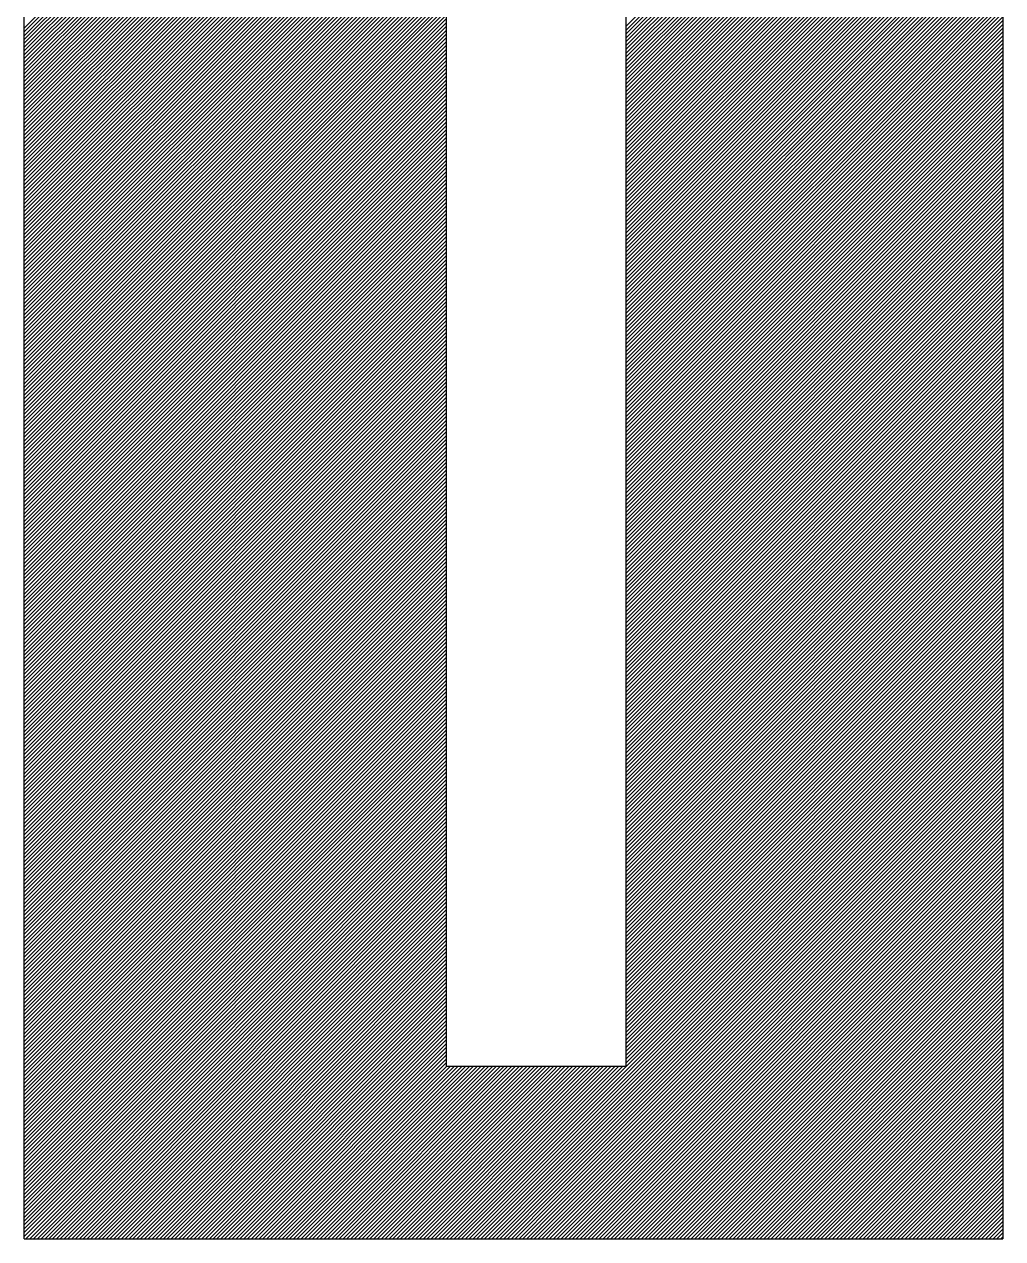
# Model space of a CAD drawing. Header units: inches. Extents: x -2548 to -2391, y 2200 to 2352.
# Drawn here: x -2464.613 to -2464.179, y 2340.097 to 2340.636 of the extents above; entities that cross this region are included whole.
import ezdxf

# ---------------------------------------------------------------- set-up
doc = ezdxf.new("R2010")
doc.units = ezdxf.units.IN
doc.header["$MEASUREMENT"] = 0
doc.layers.add('HAND', color=194, linetype='Continuous')

# ---------------------------------------------------------------- blocks, each defined once
blk = doc.blocks.new('*X367')
at = {"color": 0}
for p, q in [((91.7737, 45.9267), (92.2966, 46.4496)), ((91.7737, 45.9214), (92.2966, 46.4443)), ((91.7737, 45.9161), (92.2966, 46.439)), ((91.7737, 45.9108), (92.2966, 46.4337)), ((91.7737, 45.9055), (92.2966, 46.4284)), ((91.7737, 45.9001), (92.2966, 46.4231)), ((91.7737, 45.8948), (92.2966, 46.4178)), ((91.7737, 45.8895), (92.2966, 46.4125)), ((91.7737, 45.8842), (92.2966, 46.4072)), ((91.7737, 45.8789), (92.2966, 46.4019)), ((91.7737, 45.8736), (92.2966, 46.3965)), ((91.7737, 45.8683), (92.2966, 46.3912)), ((91.7737, 45.863), (92.2966, 46.3859)), ((91.7737, 45.8577), (92.2966, 46.3806)), ((91.7737, 45.8524), (92.2966, 46.3753)), ((91.7737, 45.8471), (92.2966, 46.37)), ((91.7737, 45.8418), (92.2966, 46.3647)), ((91.7737, 45.8365), (92.2966, 46.3594)), ((91.7737, 45.8312), (92.2966, 46.3541)), ((91.7737, 45.8259), (92.2966, 46.3488)), ((91.7737, 45.8206), (92.2966, 46.3435)), ((91.7737, 45.8153), (92.2966, 46.3382)), ((91.7737, 45.81), (92.2966, 46.3329)), ((91.7737, 45.8047), (92.2966, 46.3276)), ((91.7737, 45.7994), (92.2966, 46.3223)), ((91.7737, 45.7941), (92.2966, 46.317)), ((91.7737, 45.7888), (92.2966, 46.3117)), ((91.7737, 45.7835), (92.2966, 46.3064)), ((91.7737, 45.7782), (92.2966, 46.3011)), ((91.7737, 45.7729), (92.2966, 46.2958)), ((91.7737, 45.7676), (92.2966, 46.2905)), ((91.7737, 45.7623), (92.2966, 46.2852)), ((91.7737, 45.757), (92.2966, 46.2799)), ((91.7737, 45.7517), (92.2966, 46.2746)), ((91.7737, 45.7464), (92.2966, 46.2693)), ((91.7737, 45.741), (92.2966, 46.264)), ((91.7737, 45.7357), (92.2966, 46.2587)), ((91.7737, 45.7304), (92.2966, 46.2534)), ((91.7737, 45.7251), (92.2966, 46.2481)), ((91.7737, 45.7198), (92.2966, 46.2428)), ((91.7737, 45.7145), (92.2966, 46.2374)), ((91.7737, 45.7092), (92.2966, 46.2321)), ((91.7737, 45.7039), (92.2966, 46.2268)), ((91.7737, 45.6986), (92.2966, 46.2215)), ((91.7737, 45.6933), (92.2966, 46.2162)), ((91.7737, 45.688), (92.2966, 46.2109)), ((91.7737, 45.6827), (92.2966, 46.2056)), ((91.7737, 45.6774), (92.2966, 46.2003)), ((91.7737, 45.6721), (92.2966, 46.195)), ((91.7737, 45.6668), (92.2966, 46.1897)), ((91.7737, 45.6615), (92.2966, 46.1844)), ((91.7737, 45.6562), (92.2966, 46.1791)), ((91.7737, 45.6509), (92.2966, 46.1738)), ((91.7737, 45.6456), (92.2966, 46.1685)), ((91.7737, 45.6403), (92.2966, 46.1632)), ((91.7737, 45.635), (92.2966, 46.1579)), ((91.7737, 45.6297), (92.2966, 46.1526)), ((91.7737, 45.6244), (92.2966, 46.1473)), ((91.7737, 45.6191), (92.2966, 46.142)), ((91.7737, 45.6138), (92.2966, 46.1367)), ((91.7737, 45.6085), (92.2966, 46.1314)), ((91.7737, 45.6032), (92.2966, 46.1261)), ((91.7737, 45.5979), (92.2966, 46.1208)), ((91.7737, 45.5926), (92.2966, 46.1155)), ((91.7737, 45.5873), (92.2966, 46.1102)), ((91.7737, 45.582), (92.2966, 46.1049)), ((91.7737, 45.5766), (92.2966, 46.0996)), ((91.7737, 45.5713), (92.2966, 46.0943)), ((91.7737, 45.566), (92.2966, 46.089)), ((91.7737, 45.5607), (92.2966, 46.0837)), ((91.7737, 45.5554), (92.2966, 46.0784)), ((91.7737, 45.5501), (92.2966, 46.073)), ((91.7737, 45.5448), (92.2966, 46.0677)), ((91.7737, 45.5395), (92.2966, 46.0624)), ((91.7737, 45.5342), (92.2966, 46.0571)), ((91.7737, 45.5289), (92.2966, 46.0518)), ((91.7737, 45.5236), (92.2966, 46.0465)), ((91.7737, 45.5183), (92.2966, 46.0412)), ((91.7737, 45.513), (92.2966, 46.0359)), ((91.7737, 45.5077), (92.2966, 46.0306)), ((91.7737, 45.5024), (92.2966, 46.0253)), ((91.7737, 45.4971), (92.2966, 46.02)), ((91.7737, 45.4918), (92.2966, 46.0147)), ((91.7737, 45.4865), (92.2966, 46.0094)), ((91.7737, 45.4812), (92.2966, 46.0041)), ((91.7737, 45.4759), (92.2966, 45.9988)), ((91.7737, 45.4706), (92.2966, 45.9935)), ((91.7737, 45.4653), (92.2966, 45.9882)), ((91.7737, 45.46), (92.2966, 45.9829)), ((91.7737, 45.4547), (92.2966, 45.9776)), ((91.7737, 45.4494), (92.2966, 45.9723)), ((91.7737, 45.4441), (92.2966, 45.967)), ((91.7737, 45.4388), (92.2966, 45.9617)), ((91.7737, 45.4335), (92.2966, 45.9564)), ((91.7737, 45.4282), (92.2966, 45.9511)), ((91.7737, 45.4229), (92.2966, 45.9458)), ((91.7737, 45.4175), (92.2966, 45.9405)), ((91.7737, 45.4122), (92.2966, 45.9352)), ((91.7737, 45.4069), (92.2966, 45.9299)), ((91.7737, 45.4016), (92.2966, 45.9246)), ((91.7737, 45.3963), (92.2966, 45.9193)), ((91.7737, 45.391), (92.2966, 45.9139)), ((91.7737, 45.3857), (92.2966, 45.9086)), ((91.7737, 45.3804), (92.2966, 45.9033)), ((91.7737, 45.3751), (92.2966, 45.898)), ((91.7737, 45.3698), (92.2966, 45.8927)), ((91.7737, 45.3645), (92.2966, 45.8874)), ((91.7737, 45.3592), (92.2966, 45.8821)), ((91.7737, 45.3539), (92.2966, 45.8768)), ((91.7737, 45.3486), (92.2966, 45.8715)), ((91.7737, 45.3433), (92.2966, 45.8662)), ((91.7737, 45.338), (92.2966, 45.8609)), ((91.7737, 45.3327), (92.2966, 45.8556)), ((91.7737, 45.3274), (92.2966, 45.8503)), ((91.7737, 45.3221), (92.2966, 45.845)), ((91.7737, 45.3168), (92.2966, 45.8397)), ((91.7737, 45.3115), (92.2966, 45.8344)), ((91.7737, 45.3062), (92.2966, 45.8291)), ((91.7737, 45.3009), (92.2966, 45.8238)), ((91.7737, 45.2956), (92.2966, 45.8185)), ((91.7737, 45.2903), (92.2966, 45.8132)), ((91.7737, 45.285), (92.2966, 45.8079)), ((91.7737, 45.2797), (92.2966, 45.8026)), ((91.7737, 45.2744), (92.2966, 45.7973)), ((91.7737, 45.2691), (92.2966, 45.792)), ((91.7737, 45.2638), (92.2966, 45.7867)), ((91.7737, 45.2584), (92.2966, 45.7814)), ((91.7737, 45.2531), (92.2966, 45.7761)), ((91.7737, 45.2478), (92.2966, 45.7708)), ((91.7737, 45.2425), (92.2966, 45.7655)), ((91.7737, 45.2372), (92.2966, 45.7602)), ((91.7737, 45.2319), (92.2966, 45.7548)), ((91.7737, 45.2266), (92.2966, 45.7495)), ((91.7737, 45.2213), (92.2966, 45.7442)), ((91.7737, 45.216), (92.2966, 45.7389)), ((91.7737, 45.2107), (92.2966, 45.7336)), ((91.7737, 45.2054), (92.2966, 45.7283)), ((91.7737, 45.2001), (92.2966, 45.723)), ((91.7737, 45.1948), (92.2966, 45.7177)), ((91.7737, 45.1895), (92.2966, 45.7124)), ((91.7737, 45.1842), (92.2966, 45.7071)), ((91.7737, 45.1789), (92.2966, 45.7018)), ((91.7737, 45.1736), (92.2966, 45.6965)), ((91.7737, 45.1683), (92.2966, 45.6912)), ((91.7737, 45.163), (92.2966, 45.6859)), ((91.7737, 45.1577), (92.2966, 45.6806)), ((91.7737, 45.1524), (92.2966, 45.6753)), ((91.7737, 45.1471), (92.2966, 45.67)), ((91.7737, 45.1418), (92.2966, 45.6647)), ((91.7737, 45.1365), (92.2966, 45.6594)), ((91.7737, 45.1312), (92.2966, 45.6541)), ((91.7737, 45.1259), (92.2966, 45.6488)), ((91.7737, 45.1206), (92.2966, 45.6435)), ((91.7737, 45.1153), (92.2966, 45.6382)), ((91.7737, 45.11), (92.2966, 45.6329)), ((91.7737, 45.1047), (92.2966, 45.6276)), ((91.7737, 45.0993), (92.2966, 45.6223)), ((91.7737, 45.094), (92.2966, 45.617)), ((91.7737, 45.0887), (92.2966, 45.6117)), ((91.7737, 45.0834), (92.2966, 45.6064)), ((91.7737, 45.0781), (92.2966, 45.6011)), ((91.7737, 45.0728), (92.2966, 45.5957)), ((91.7737, 45.0675), (92.2966, 45.5904)), ((91.7737, 45.0622), (92.2966, 45.5851)), ((91.7737, 45.0569), (92.2966, 45.5798)), ((91.7737, 45.0516), (92.2966, 45.5745)), ((91.7737, 45.0463), (92.2966, 45.5692)), ((91.7737, 45.041), (92.2966, 45.5639)), ((91.7737, 45.0357), (92.2966, 45.5586)), ((91.7737, 45.0304), (92.2966, 45.5533)), ((91.7737, 45.0251), (92.2966, 45.548)), ((91.7737, 45.0198), (92.2966, 45.5427)), ((91.7737, 45.0145), (92.2966, 45.5374)), ((91.7737, 45.0092), (92.2966, 45.5321)), ((91.7737, 45.0039), (92.2966, 45.5268)), ((91.7737, 44.9986), (92.2966, 45.5215)), ((91.7737, 44.9933), (92.2966, 45.5162)), ((91.7737, 44.988), (92.2966, 45.5109)), ((91.7737, 44.9827), (92.2966, 45.5056)), ((91.7737, 44.9774), (92.2966, 45.5003)), ((91.7737, 44.9721), (92.2966, 45.495)), ((91.7737, 44.9668), (92.2966, 45.4897)), ((91.7737, 44.9615), (92.2966, 45.4844)), ((91.7737, 44.9562), (92.2966, 45.4791)), ((91.7737, 44.9509), (92.2966, 45.4738)), ((91.7737, 44.9456), (92.2966, 45.4685)), ((91.7737, 44.9403), (92.2966, 45.4632)), ((91.7737, 44.9349), (92.2966, 45.4579)), ((91.7737, 44.9296), (92.2966, 45.4526)), ((91.7737, 44.9243), (92.2966, 45.4473)), ((91.7737, 44.919), (92.2966, 45.442)), ((91.7737, 44.9137), (92.2966, 45.4367)), ((91.7737, 44.9084), (92.2966, 45.4313)), ((91.7737, 44.9031), (92.2966, 45.426)), ((91.7737, 44.8978), (92.2966, 45.4207)), ((91.7737, 44.8925), (92.2966, 45.4154)), ((91.7737, 44.8872), (92.2966, 45.4101)), ((91.7737, 44.8819), (92.2966, 45.4048)), ((91.7737, 44.8766), (92.2966, 45.3995)), ((91.7737, 44.8713), (92.2966, 45.3942)), ((91.7737, 44.866), (92.2966, 45.3889)), ((91.7737, 44.8607), (92.2966, 45.3836)), ((91.7737, 44.8554), (92.2966, 45.3783)), ((91.7737, 44.8501), (92.2966, 45.373)), ((91.7737, 44.8448), (92.2966, 45.3677)), ((91.7737, 44.8395), (92.2966, 45.3624)), ((91.7737, 44.8342), (92.2966, 45.3571)), ((91.7737, 44.8289), (92.2966, 45.3518)), ((91.7737, 44.8236), (92.2966, 45.3465)), ((91.7737, 44.8183), (92.2966, 45.3412)), ((91.7737, 44.813), (92.2966, 45.3359)), ((91.7737, 44.8077), (92.2966, 45.3306)), ((91.7737, 44.8024), (92.2966, 45.3253)), ((91.7737, 44.7971), (92.2966, 45.32)), ((91.7737, 44.7918), (92.2966, 45.3147)), ((91.7737, 44.7865), (92.2966, 45.3094)), ((91.7737, 44.7812), (92.2966, 45.3041)), ((91.7737, 44.7758), (92.2966, 45.2988)), ((91.7737, 44.7705), (92.2966, 45.2935)), ((91.7737, 44.7652), (92.2966, 45.2882)), ((91.7737, 44.7599), (92.2966, 45.2829)), ((91.7737, 44.7546), (92.2966, 45.2776)), ((91.7737, 44.7493), (92.2966, 45.2722)), ((91.7737, 44.744), (92.2966, 45.2669)), ((91.7737, 44.7387), (92.2966, 45.2616)), ((91.7737, 44.7334), (92.2966, 45.2563)), ((91.7737, 44.7281), (92.2966, 45.251)), ((91.7737, 44.7228), (92.2966, 45.2457)), ((91.7737, 44.7175), (92.2966, 45.2404)), ((91.7737, 44.7122), (92.2966, 45.2351)), ((91.7737, 44.7069), (92.2966, 45.2298)), ((91.7737, 44.7016), (92.2966, 45.2245)), ((91.7737, 44.6963), (92.2966, 45.2192)), ((91.7737, 44.691), (92.2966, 45.2139)), ((91.7737, 44.6857), (92.2966, 45.2086)), ((91.7737, 44.6804), (92.2966, 45.2033)), ((91.7737, 44.6751), (92.2966, 45.198)), ((91.7737, 44.6698), (92.2966, 45.1927)), ((91.7737, 44.6645), (92.2966, 45.1874)), ((91.7737, 44.6592), (92.2966, 45.1821)), ((91.7737, 44.6539), (92.2966, 45.1768)), ((91.7737, 44.6486), (92.2966, 45.1715)), ((91.7737, 44.6433), (92.2966, 45.1662)), ((91.7737, 44.638), (92.2966, 45.1609)), ((91.7737, 44.6327), (92.2966, 45.1556)), ((91.7737, 44.6274), (92.2966, 45.1503)), ((91.7737, 44.6221), (92.2966, 45.145)), ((91.7737, 44.6167), (92.2966, 45.1397)), ((91.7737, 44.6114), (92.2966, 45.1344)), ((91.7737, 44.6061), (92.2966, 45.1291)), ((91.7737, 44.6008), (92.2966, 45.1238)), ((91.7737, 44.5955), (92.2966, 45.1185)), ((91.7737, 44.5902), (92.2966, 45.1131)), ((91.7737, 44.5849), (92.2966, 45.1078)), ((91.7737, 44.5796), (92.2966, 45.1025)), ((91.7737, 44.5743), (92.2966, 45.0972)), ((91.7737, 44.569), (92.2966, 45.0919)), ((91.7737, 44.5637), (92.2966, 45.0866)), ((91.7737, 44.5584), (92.2966, 45.0813)), ((91.7737, 44.5531), (92.2966, 45.076)), ((91.7737, 44.5478), (92.2966, 45.0707)), ((91.7737, 44.5425), (92.2966, 45.0654)), ((91.7737, 44.5372), (92.2966, 45.0601)), ((91.7737, 44.5319), (92.2966, 45.0548)), ((91.7737, 44.5266), (92.2966, 45.0495)), ((91.7737, 44.5213), (92.2966, 45.0442)), ((91.7737, 44.516), (92.2966, 45.0389)), ((91.7737, 44.5107), (92.2966, 45.0336)), ((91.7737, 44.5054), (92.2966, 45.0283)), ((91.7737, 44.5001), (92.2966, 45.023)), ((91.7737, 44.4948), (92.2966, 45.0177)), ((91.6734, 44.3838), (92.2966, 45.0071)), ((91.6734, 44.3785), (92.2966, 45.0018)), ((91.7737, 44.4895), (92.2966, 45.0124)), ((91.6734, 44.3732), (92.2966, 44.9965)), ((91.6734, 44.3679), (92.2966, 44.9912)), ((91.6734, 44.3626), (92.2966, 44.9859)), ((91.6734, 44.3573), (92.2966, 44.9806)), ((91.6734, 44.352), (92.2966, 44.9753)), ((91.6734, 44.3467), (92.2966, 44.97)), ((91.6734, 44.3414), (92.2966, 44.9647)), ((91.6734, 44.3361), (92.2966, 44.9594)), ((91.6734, 44.3308), (92.2966, 44.9541)), ((91.6734, 44.3255), (92.2966, 44.9487)), ((91.6734, 44.3202), (92.2966, 44.9434)), ((91.6734, 44.3149), (92.2966, 44.9381)), ((91.6734, 44.3096), (92.2966, 44.9328)), ((91.6734, 44.3043), (92.2966, 44.9275)), ((91.6734, 44.299), (92.2966, 44.9222)), ((91.6734, 44.2937), (92.2966, 44.9169)), ((91.6734, 44.2884), (92.2966, 44.9116)), ((91.6734, 44.2831), (92.2966, 44.9063)), ((91.6734, 44.2778), (92.2966, 44.901)), ((91.6734, 44.2725), (92.2966, 44.8957)), ((91.6734, 44.2672), (92.2966, 44.8904)), ((91.6734, 44.2619), (92.2966, 44.8851)), ((91.6733, 44.2459), (92.2966, 44.8692)), ((91.6734, 44.2566), (92.2966, 44.8798)), ((91.6734, 44.2513), (92.2966, 44.8745)), ((91.6786, 44.2459), (92.2966, 44.8639)), ((91.6839, 44.2459), (92.2966, 44.8586)), ((91.6892, 44.2459), (92.2966, 44.8533)), ((91.6945, 44.2459), (92.2966, 44.848)), ((91.6998, 44.2459), (92.2966, 44.8427)), ((91.7051, 44.2459), (92.2966, 44.8374)), ((91.7104, 44.2459), (92.2966, 44.8321)), ((91.7157, 44.2459), (92.2966, 44.8268)), ((91.721, 44.2459), (92.2966, 44.8215)), ((91.7263, 44.2459), (92.2966, 44.8162)), ((91.7316, 44.2459), (92.2966, 44.8109)), ((91.7369, 44.2459), (92.2966, 44.8056)), ((91.7423, 44.2459), (92.2966, 44.8003)), ((91.7476, 44.2459), (92.2966, 44.795)), ((91.7529, 44.2459), (92.2966, 44.7896)), ((91.7582, 44.2459), (92.2966, 44.7843)), ((91.7635, 44.2459), (92.2966, 44.779)), ((91.7688, 44.2459), (92.2966, 44.7737)), ((91.7741, 44.2459), (92.2966, 44.7684)), ((91.7794, 44.2459), (92.2966, 44.7631)), ((91.7847, 44.2459), (92.2966, 44.7578)), ((91.79, 44.2459), (92.2966, 44.7525)), ((91.7953, 44.2459), (92.2966, 44.7472)), ((91.8006, 44.2459), (92.2966, 44.7419)), ((91.8059, 44.2459), (92.2966, 44.7366)), ((91.8112, 44.2459), (92.2966, 44.7313)), ((91.8165, 44.2459), (92.2966, 44.726)), ((91.8218, 44.2459), (92.2966, 44.7207)), ((91.8271, 44.2459), (92.2966, 44.7154)), ((91.8324, 44.2459), (92.2966, 44.7101)), ((91.8377, 44.2459), (92.2966, 44.7048)), ((91.843, 44.2459), (92.2966, 44.6995)), ((91.8483, 44.2459), (92.2966, 44.6942)), ((91.8536, 44.2459), (92.2966, 44.6889)), ((91.8589, 44.2459), (92.2966, 44.6836)), ((91.8642, 44.2459), (92.2966, 44.6783)), ((91.8695, 44.2459), (92.2966, 44.673)), ((91.8748, 44.2459), (92.2966, 44.6677)), ((91.8801, 44.2459), (92.2966, 44.6624)), ((91.8854, 44.2459), (92.2966, 44.6571)), ((91.8907, 44.2459), (92.2966, 44.6518)), ((91.896, 44.2459), (92.2966, 44.6465)), ((91.9014, 44.2459), (92.2966, 44.6412)), ((91.9067, 44.2459), (92.2966, 44.6359)), ((91.912, 44.2459), (92.2966, 44.6305)), ((91.9173, 44.2459), (92.2966, 44.6252)), ((91.9226, 44.2459), (92.2966, 44.6199)), ((91.9279, 44.2459), (92.2966, 44.6146)), ((91.9332, 44.2459), (92.2966, 44.6093)), ((91.9385, 44.2459), (92.2966, 44.604)), ((91.9438, 44.2459), (92.2966, 44.5987)), ((91.9491, 44.2459), (92.2966, 44.5934)), ((91.9544, 44.2459), (92.2966, 44.5881)), ((91.9597, 44.2459), (92.2966, 44.5828)), ((91.965, 44.2459), (92.2966, 44.5775)), ((91.9703, 44.2459), (92.2966, 44.5722)), ((91.9756, 44.2459), (92.2966, 44.5669)), ((91.9809, 44.2459), (92.2966, 44.5616)), ((91.9862, 44.2459), (92.2966, 44.5563)), ((91.9915, 44.2459), (92.2966, 44.551)), ((91.9968, 44.2459), (92.2966, 44.5457)), ((92.0021, 44.2459), (92.2966, 44.5404)), ((92.0074, 44.2459), (92.2966, 44.5351)), ((92.0127, 44.2459), (92.2966, 44.5298)), ((92.018, 44.2459), (92.2966, 44.5245)), ((92.0233, 44.2459), (92.2966, 44.5192)), ((92.0286, 44.2459), (92.2966, 44.5139)), ((92.0339, 44.2459), (92.2966, 44.5086)), ((92.0392, 44.2459), (92.2966, 44.5033)), ((92.0445, 44.2459), (92.2966, 44.498)), ((91.6734, 44.4846), (91.6739, 44.4852)), ((91.6734, 44.4793), (91.6792, 44.4852)), ((91.6734, 44.474), (91.6845, 44.4852)), ((91.6734, 44.4687), (91.6898, 44.4852)), ((91.6734, 44.4634), (91.6951, 44.4852)), ((91.6734, 44.4581), (91.7004, 44.4852)), ((91.6734, 44.4528), (91.7057, 44.4852)), ((91.6734, 44.4475), (91.711, 44.4852)), ((91.6734, 44.4422), (91.7164, 44.4852)), ((91.6734, 44.4369), (91.7217, 44.4852)), ((91.6734, 44.4316), (91.727, 44.4852)), ((91.6734, 44.4263), (91.7323, 44.4852)), ((91.6734, 44.421), (91.7376, 44.4852)), ((91.6734, 44.4157), (91.7429, 44.4852)), ((91.6734, 44.4104), (91.7482, 44.4852)), ((91.6734, 44.4051), (91.7535, 44.4852)), ((91.6734, 44.3997), (91.7588, 44.4852)), ((91.6734, 44.3944), (91.7641, 44.4852)), ((91.6734, 44.3891), (91.7694, 44.4852)), ((92.0498, 44.2459), (92.2966, 44.4927)), ((92.0551, 44.2459), (92.2966, 44.4874)), ((92.0604, 44.2459), (92.2966, 44.4821)), ((92.0658, 44.2459), (92.2966, 44.4768)), ((92.0711, 44.2459), (92.2966, 44.4715)), ((92.0764, 44.2459), (92.2966, 44.4661)), ((92.0817, 44.2459), (92.2966, 44.4608)), ((92.087, 44.2459), (92.2966, 44.4555)), ((92.0923, 44.2459), (92.2966, 44.4502)), ((92.0976, 44.2459), (92.2966, 44.4449)), ((92.1029, 44.2459), (92.2966, 44.4396)), ((92.1082, 44.2459), (92.2966, 44.4343)), ((92.1135, 44.2459), (92.2966, 44.429)), ((92.1188, 44.2459), (92.2966, 44.4237)), ((92.1241, 44.2459), (92.2966, 44.4184)), ((92.1294, 44.2459), (92.2966, 44.4131)), ((92.1347, 44.2459), (92.2966, 44.4078)), ((92.14, 44.2459), (92.2966, 44.4025)), ((92.1453, 44.2459), (92.2966, 44.3972)), ((92.1506, 44.2459), (92.2966, 44.3919)), ((92.1559, 44.2459), (92.2966, 44.3866)), ((92.1612, 44.2459), (92.2966, 44.3813)), ((92.1665, 44.2459), (92.2966, 44.376)), ((92.1718, 44.2459), (92.2966, 44.3707)), ((92.1771, 44.2459), (92.2966, 44.3654)), ((92.1824, 44.2459), (92.2966, 44.3601)), ((92.1877, 44.2459), (92.2966, 44.3548)), ((92.193, 44.2459), (92.2966, 44.3495)), ((92.1983, 44.2459), (92.2966, 44.3442)), ((92.2036, 44.2459), (92.2966, 44.3389)), ((92.2089, 44.2459), (92.2966, 44.3336)), ((92.2142, 44.2459), (92.2966, 44.3283)), ((92.2195, 44.2459), (92.2966, 44.323)), ((92.2249, 44.2459), (92.2966, 44.3177)), ((92.2302, 44.2459), (92.2966, 44.3124)), ((92.2355, 44.2459), (92.2966, 44.307)), ((92.2408, 44.2459), (92.2966, 44.3017)), ((92.2461, 44.2459), (92.2966, 44.2964)), ((92.2514, 44.2459), (92.2966, 44.2911)), ((92.2567, 44.2459), (92.2966, 44.2858)), ((92.262, 44.2459), (92.2966, 44.2805)), ((92.2673, 44.2459), (92.2966, 44.2752)), ((92.2726, 44.2459), (92.2966, 44.2699)), ((92.2779, 44.2459), (92.2966, 44.2646)), ((92.2832, 44.2459), (92.2966, 44.2593)), ((92.2885, 44.2459), (92.2966, 44.254)), ((92.2938, 44.2459), (92.2966, 44.2487))]:
    blk.add_line(p, q, dxfattribs=at)
blk = doc.blocks.new('*X364')
at = {"color": 0}
for p, q in [((90.9393, 45.9248), (91.5247, 46.5103)), ((90.9393, 45.9195), (91.5247, 46.505)), ((90.9393, 45.9142), (91.5247, 46.4997)), ((90.9393, 45.9089), (91.5247, 46.4944)), ((90.9393, 45.9036), (91.5247, 46.4891)), ((90.9393, 45.8983), (91.5247, 46.4838)), ((90.9393, 45.893), (91.5247, 46.4785)), ((90.9393, 45.8877), (91.5247, 46.4732)), ((90.9393, 45.8824), (91.5247, 46.4678)), ((90.9393, 45.8771), (91.5247, 46.4625)), ((90.9393, 45.8718), (91.5247, 46.4572)), ((90.9393, 45.8665), (91.5247, 46.4519)), ((90.9393, 45.8612), (91.5247, 46.4466)), ((90.9393, 45.8559), (91.5247, 46.4413)), ((90.9393, 45.8506), (91.5247, 46.436)), ((90.9393, 45.8453), (91.5247, 46.4307)), ((90.9393, 45.84), (91.5247, 46.4254)), ((90.9393, 45.8347), (91.5247, 46.4201)), ((90.9393, 45.8294), (91.5247, 46.4148)), ((90.9393, 45.8241), (91.5247, 46.4095)), ((90.9393, 45.8188), (91.5247, 46.4042)), ((90.9393, 45.8135), (91.5247, 46.3989)), ((90.9393, 45.8082), (91.5247, 46.3936)), ((90.9393, 45.8029), (91.5247, 46.3883)), ((90.9393, 45.7976), (91.5247, 46.383)), ((90.9393, 45.7923), (91.5247, 46.3777)), ((90.9393, 45.7869), (91.5247, 46.3724)), ((90.9393, 45.7816), (91.5247, 46.3671)), ((90.9393, 45.7763), (91.5247, 46.3618)), ((90.9393, 45.771), (91.5247, 46.3565)), ((90.9393, 45.7657), (91.5247, 46.3512)), ((90.9393, 45.7604), (91.5247, 46.3459)), ((90.9393, 45.7551), (91.5247, 46.3406)), ((90.9393, 45.7498), (91.5247, 46.3353)), ((90.9393, 45.7445), (91.5247, 46.33)), ((90.9393, 45.7392), (91.5247, 46.3247)), ((90.9393, 45.7339), (91.5247, 46.3194)), ((90.9393, 45.7286), (91.5247, 46.3141)), ((90.9393, 45.7233), (91.5247, 46.3087)), ((90.9393, 45.718), (91.5247, 46.3034)), ((90.9393, 45.7127), (91.5247, 46.2981)), ((90.9393, 45.7074), (91.5247, 46.2928)), ((90.9393, 45.7021), (91.5247, 46.2875)), ((90.9393, 45.6968), (91.5247, 46.2822)), ((90.9393, 45.6915), (91.5247, 46.2769)), ((90.9393, 45.6862), (91.5247, 46.2716)), ((90.9393, 45.6809), (91.5247, 46.2663)), ((90.9393, 45.6756), (91.5247, 46.261)), ((90.9393, 45.6703), (91.5247, 46.2557)), ((90.9393, 45.665), (91.5247, 46.2504)), ((90.9393, 45.6597), (91.5247, 46.2451)), ((90.9393, 45.6544), (91.5247, 46.2398)), ((90.9393, 45.6491), (91.5247, 46.2345)), ((90.9393, 45.6438), (91.5247, 46.2292)), ((90.9393, 45.6385), (91.5247, 46.2239)), ((90.9393, 45.6332), (91.5247, 46.2186)), ((90.9393, 45.6278), (91.5247, 46.2133)), ((90.9393, 45.6225), (91.5247, 46.208)), ((90.9393, 45.6172), (91.5247, 46.2027)), ((90.9393, 45.6119), (91.5247, 46.1974)), ((90.9393, 45.6066), (91.5247, 46.1921)), ((90.9393, 45.6013), (91.5247, 46.1868)), ((90.9393, 45.596), (91.5247, 46.1815)), ((90.9393, 45.5907), (91.5247, 46.1762)), ((90.9393, 45.5854), (91.5247, 46.1709)), ((90.9393, 45.5801), (91.5247, 46.1656)), ((90.9393, 45.5748), (91.5247, 46.1603)), ((90.9393, 45.5695), (91.5247, 46.155)), ((90.9393, 45.5642), (91.5247, 46.1497)), ((90.9393, 45.5589), (91.5247, 46.1443)), ((90.9393, 45.5536), (91.5247, 46.139)), ((90.9393, 45.5483), (91.5247, 46.1337)), ((90.9393, 45.543), (91.5247, 46.1284)), ((90.9393, 45.5377), (91.5247, 46.1231)), ((90.9393, 45.5324), (91.5247, 46.1178)), ((90.9393, 45.5271), (91.5247, 46.1125)), ((90.9393, 45.5218), (91.5247, 46.1072)), ((90.9393, 45.5165), (91.5247, 46.1019)), ((90.9393, 45.5112), (91.5247, 46.0966)), ((90.9393, 45.5059), (91.5247, 46.0913)), ((90.9393, 45.5006), (91.5247, 46.086)), ((90.9393, 45.4953), (91.5247, 46.0807)), ((90.9393, 45.49), (91.5247, 46.0754)), ((90.9393, 45.4847), (91.5247, 46.0701)), ((90.9393, 45.4794), (91.5247, 46.0648)), ((90.9393, 45.4741), (91.5247, 46.0595)), ((90.9393, 45.4688), (91.5247, 46.0542)), ((90.9393, 45.4634), (91.5247, 46.0489)), ((90.9393, 45.4581), (91.5247, 46.0436)), ((90.9393, 45.4528), (91.5247, 46.0383)), ((90.9393, 45.4475), (91.5247, 46.033)), ((90.9393, 45.4422), (91.5247, 46.0277)), ((90.9393, 45.4369), (91.5247, 46.0224)), ((90.9393, 45.4316), (91.5247, 46.0171)), ((90.9393, 45.4263), (91.5247, 46.0118)), ((90.9393, 45.421), (91.5247, 46.0065)), ((90.9393, 45.4157), (91.5247, 46.0012)), ((90.9393, 45.4104), (91.5247, 45.9959)), ((90.9393, 45.4051), (91.5247, 45.9906)), ((90.9393, 45.3998), (91.5247, 45.9852)), ((90.9393, 45.3945), (91.5247, 45.9799)), ((90.9393, 45.3892), (91.5247, 45.9746)), ((90.9393, 45.3839), (91.5247, 45.9693)), ((90.9393, 45.3786), (91.5247, 45.964)), ((90.9393, 45.3733), (91.5247, 45.9587)), ((90.9393, 45.368), (91.5247, 45.9534)), ((90.9393, 45.3627), (91.5247, 45.9481)), ((90.9393, 45.3574), (91.5247, 45.9428)), ((90.9393, 45.3521), (91.5247, 45.9375)), ((90.9393, 45.3468), (91.5247, 45.9322)), ((90.9393, 45.3415), (91.5247, 45.9269)), ((90.9393, 45.3362), (91.5247, 45.9216)), ((90.9393, 45.3309), (91.5247, 45.9163)), ((90.9393, 45.3256), (91.5247, 45.911)), ((90.9393, 45.3203), (91.5247, 45.9057)), ((90.9393, 45.315), (91.5247, 45.9004)), ((90.9393, 45.3097), (91.5247, 45.8951)), ((90.9393, 45.3043), (91.5247, 45.8898)), ((90.9393, 45.299), (91.5247, 45.8845)), ((90.9393, 45.2937), (91.5247, 45.8792)), ((90.9393, 45.2884), (91.5247, 45.8739)), ((90.9393, 45.2831), (91.5247, 45.8686)), ((90.9393, 45.2778), (91.5247, 45.8633)), ((90.9393, 45.2725), (91.5247, 45.858)), ((90.9393, 45.2672), (91.5247, 45.8527)), ((90.9393, 45.2619), (91.5247, 45.8474)), ((90.9393, 45.2566), (91.5247, 45.8421)), ((90.9393, 45.2513), (91.5247, 45.8368)), ((90.9393, 45.246), (91.5247, 45.8315)), ((90.9393, 45.2407), (91.5247, 45.8261)), ((90.9393, 45.2354), (91.5247, 45.8208)), ((90.9393, 45.2301), (91.5247, 45.8155)), ((90.9393, 45.2248), (91.5247, 45.8102)), ((90.9393, 45.2195), (91.5247, 45.8049)), ((90.9393, 45.2142), (91.5247, 45.7996)), ((90.9393, 45.2089), (91.5247, 45.7943)), ((90.9393, 45.2036), (91.5247, 45.789)), ((90.9393, 45.1983), (91.5247, 45.7837)), ((90.9393, 45.193), (91.5247, 45.7784)), ((90.9393, 45.1877), (91.5247, 45.7731)), ((90.9393, 45.1824), (91.5247, 45.7678)), ((90.9393, 45.1771), (91.5247, 45.7625)), ((90.9393, 45.1718), (91.5247, 45.7572)), ((90.9393, 45.1665), (91.5247, 45.7519)), ((90.9393, 45.1612), (91.5247, 45.7466)), ((90.9393, 45.1559), (91.5247, 45.7413)), ((90.9393, 45.1506), (91.5247, 45.736)), ((90.9393, 45.1452), (91.5247, 45.7307)), ((90.9393, 45.1399), (91.5247, 45.7254)), ((90.9393, 45.1346), (91.5247, 45.7201)), ((90.9393, 45.1293), (91.5247, 45.7148)), ((90.9393, 45.124), (91.5247, 45.7095)), ((90.9393, 45.1187), (91.5247, 45.7042)), ((90.9393, 45.1134), (91.5247, 45.6989)), ((90.9393, 45.1081), (91.5247, 45.6936)), ((90.9393, 45.1028), (91.5247, 45.6883)), ((90.9393, 45.0975), (91.5247, 45.683)), ((90.9393, 45.0922), (91.5247, 45.6777)), ((90.9393, 45.0869), (91.5247, 45.6724)), ((90.9393, 45.0816), (91.5247, 45.6671)), ((90.9393, 45.0763), (91.5247, 45.6617)), ((90.9393, 45.071), (91.5247, 45.6564)), ((90.9393, 45.0657), (91.5247, 45.6511)), ((90.9393, 45.0604), (91.5247, 45.6458)), ((90.9393, 45.0551), (91.5247, 45.6405)), ((90.9393, 45.0498), (91.5247, 45.6352)), ((90.9393, 45.0445), (91.5247, 45.6299)), ((90.9393, 45.0392), (91.5247, 45.6246)), ((90.9393, 45.0339), (91.5247, 45.6193)), ((90.9393, 45.0286), (91.5247, 45.614)), ((90.9393, 45.0233), (91.5247, 45.6087)), ((90.9393, 45.018), (91.5247, 45.6034)), ((90.9393, 45.0127), (91.5247, 45.5981)), ((90.9393, 45.0074), (91.5247, 45.5928)), ((90.9393, 45.0021), (91.5247, 45.5875)), ((90.9393, 44.9968), (91.5247, 45.5822)), ((90.9393, 44.9915), (91.5247, 45.5769)), ((90.9393, 44.9861), (91.5247, 45.5716)), ((90.9393, 44.9808), (91.5247, 45.5663)), ((90.9393, 44.9755), (91.5247, 45.561)), ((90.9393, 44.9702), (91.5247, 45.5557)), ((90.9393, 44.9649), (91.5247, 45.5504)), ((90.9393, 44.9596), (91.5247, 45.5451)), ((90.9393, 44.9543), (91.5247, 45.5398)), ((90.9393, 44.949), (91.5247, 45.5345)), ((90.9393, 44.9437), (91.5247, 45.5292)), ((90.9393, 44.9384), (91.5247, 45.5239)), ((90.9393, 44.9331), (91.5247, 45.5186)), ((90.9393, 44.9278), (91.5247, 45.5133)), ((90.9393, 44.9225), (91.5247, 45.508)), ((90.9393, 44.9172), (91.5247, 45.5026)), ((90.9393, 44.9119), (91.5247, 45.4973)), ((90.9393, 44.9066), (91.5247, 45.492)), ((90.9393, 44.9013), (91.5247, 45.4867)), ((90.9393, 44.896), (91.5247, 45.4814)), ((90.9393, 44.8907), (91.5247, 45.4761)), ((90.9393, 44.8854), (91.5247, 45.4708)), ((90.9393, 44.8801), (91.5247, 45.4655)), ((90.9393, 44.8748), (91.5247, 45.4602)), ((90.9393, 44.8695), (91.5247, 45.4549)), ((90.9393, 44.8642), (91.5247, 45.4496)), ((90.9393, 44.8589), (91.5247, 45.4443)), ((90.9393, 44.8536), (91.5247, 45.439)), ((90.9393, 44.8483), (91.5247, 45.4337)), ((90.9393, 44.843), (91.5247, 45.4284)), ((90.9393, 44.8377), (91.5247, 45.4231)), ((90.9393, 44.8324), (91.5247, 45.4178)), ((90.9393, 44.8271), (91.5247, 45.4125)), ((90.9393, 44.8217), (91.5247, 45.4072)), ((90.9393, 44.8164), (91.5247, 45.4019)), ((90.9393, 44.8111), (91.5247, 45.3966)), ((90.9393, 44.8058), (91.5247, 45.3913)), ((90.9393, 44.8005), (91.5247, 45.386)), ((90.9393, 44.7952), (91.5247, 45.3807)), ((90.9393, 44.7899), (91.5247, 45.3754)), ((90.9393, 44.7846), (91.5247, 45.3701)), ((90.9393, 44.7793), (91.5247, 45.3648)), ((90.9393, 44.774), (91.5247, 45.3595)), ((90.9393, 44.7687), (91.5247, 45.3542)), ((90.9393, 44.7634), (91.5247, 45.3489)), ((90.9393, 44.7581), (91.5247, 45.3435)), ((90.9393, 44.7528), (91.5247, 45.3382)), ((90.9393, 44.7475), (91.5247, 45.3329)), ((90.9393, 44.7422), (91.5247, 45.3276)), ((90.9393, 44.7369), (91.5247, 45.3223)), ((90.9393, 44.7316), (91.5247, 45.317)), ((90.9393, 44.7263), (91.5247, 45.3117)), ((90.9393, 44.721), (91.5247, 45.3064)), ((90.9393, 44.7157), (91.5247, 45.3011)), ((90.9393, 44.7104), (91.5247, 45.2958)), ((90.9393, 44.7051), (91.5247, 45.2905)), ((90.9393, 44.6998), (91.5247, 45.2852)), ((90.9393, 44.6945), (91.5247, 45.2799)), ((90.9393, 44.6892), (91.5247, 45.2746)), ((90.9393, 44.6839), (91.5247, 45.2693)), ((90.9393, 44.6786), (91.5247, 45.264)), ((90.9393, 44.6733), (91.5247, 45.2587)), ((90.9393, 44.668), (91.5247, 45.2534)), ((90.9393, 44.6626), (91.5247, 45.2481)), ((90.9393, 44.6573), (91.5247, 45.2428)), ((90.9393, 44.652), (91.5247, 45.2375)), ((90.9393, 44.6467), (91.5247, 45.2322)), ((90.9393, 44.6414), (91.5247, 45.2269)), ((90.9393, 44.6361), (91.5247, 45.2216)), ((90.9393, 44.6308), (91.5247, 45.2163)), ((90.9393, 44.6255), (91.5247, 45.211)), ((90.9393, 44.6202), (91.5247, 45.2057)), ((90.9393, 44.6149), (91.5247, 45.2004)), ((90.9393, 44.6096), (91.5247, 45.1951)), ((90.9393, 44.6043), (91.5247, 45.1898)), ((90.9393, 44.599), (91.5247, 45.1844)), ((90.9393, 44.5937), (91.5247, 45.1791)), ((90.9393, 44.5884), (91.5247, 45.1738)), ((90.9393, 44.5831), (91.5247, 45.1685)), ((90.9393, 44.5778), (91.5247, 45.1632)), ((90.9393, 44.5725), (91.5247, 45.1579)), ((90.9393, 44.5672), (91.5247, 45.1526)), ((90.9393, 44.5619), (91.5247, 45.1473)), ((90.9393, 44.5566), (91.5247, 45.142)), ((90.9393, 44.5513), (91.5247, 45.1367)), ((90.9393, 44.546), (91.5247, 45.1314)), ((90.9393, 44.5407), (91.5247, 45.1261)), ((90.9393, 44.5354), (91.5247, 45.1208)), ((90.9393, 44.5301), (91.5247, 45.1155)), ((90.9393, 44.5248), (91.5247, 45.1102)), ((90.9393, 44.5195), (91.5247, 45.1049)), ((90.9393, 44.5142), (91.5247, 45.0996)), ((90.9393, 44.5089), (91.5247, 45.0943)), ((90.9393, 44.5035), (91.5247, 45.089)), ((90.9393, 44.4982), (91.5247, 45.0837)), ((90.9393, 44.4929), (91.5247, 45.0784)), ((90.9393, 44.4876), (91.5247, 45.0731)), ((90.9393, 44.4823), (91.5247, 45.0678)), ((90.9393, 44.477), (91.5247, 45.0625)), ((90.9393, 44.4717), (91.5247, 45.0572)), ((90.9393, 44.4664), (91.5247, 45.0519)), ((90.9393, 44.4611), (91.5247, 45.0466)), ((90.9393, 44.4558), (91.5247, 45.0413)), ((90.9393, 44.4505), (91.5247, 45.036)), ((90.9393, 44.4452), (91.5247, 45.0307)), ((90.9393, 44.4399), (91.5247, 45.0254)), ((90.9393, 44.4346), (91.5247, 45.02)), ((90.9393, 44.4293), (91.5247, 45.0147)), ((90.9393, 44.424), (91.5247, 45.0094)), ((90.9393, 44.4187), (91.5247, 45.0041)), ((90.9393, 44.4134), (91.5247, 44.9988)), ((90.9393, 44.4081), (91.5247, 44.9935)), ((90.9393, 44.4028), (91.5247, 44.9882)), ((90.9393, 44.3975), (91.5247, 44.9829)), ((90.9393, 44.3922), (91.5247, 44.9776)), ((90.9393, 44.3869), (91.5247, 44.9723)), ((90.9393, 44.3816), (91.5247, 44.967)), ((90.9393, 44.3763), (91.5247, 44.9617)), ((90.9393, 44.371), (91.5247, 44.9564)), ((90.9393, 44.3657), (91.5247, 44.9511)), ((90.9393, 44.3604), (91.5247, 44.9458)), ((90.9393, 44.3551), (91.5247, 44.9405)), ((90.9393, 44.3498), (91.5247, 44.9352)), ((90.9393, 44.3445), (91.5247, 44.9299)), ((90.9393, 44.3391), (91.5247, 44.9246)), ((90.9393, 44.3338), (91.5247, 44.9193)), ((90.9393, 44.3285), (91.5247, 44.914)), ((90.9393, 44.3232), (91.5247, 44.9087)), ((90.9393, 44.3179), (91.5247, 44.9034)), ((90.9393, 44.3126), (91.5247, 44.8981)), ((90.9393, 44.3073), (91.5247, 44.8928)), ((90.9393, 44.302), (91.5247, 44.8875)), ((90.9393, 44.2967), (91.5247, 44.8822)), ((90.9393, 44.2914), (91.5247, 44.8769)), ((90.9393, 44.2861), (91.5247, 44.8716)), ((90.9393, 44.2808), (91.5247, 44.8663)), ((90.9393, 44.2755), (91.5247, 44.8609)), ((90.9393, 44.2702), (91.5247, 44.8556)), ((90.9393, 44.2649), (91.5247, 44.8503)), ((90.9393, 44.2596), (91.5247, 44.845)), ((90.9393, 44.2543), (91.5247, 44.8397)), ((90.9393, 44.249), (91.5247, 44.8344)), ((90.9415, 44.2459), (91.5247, 44.8291)), ((90.9468, 44.2459), (91.5247, 44.8238)), ((90.9521, 44.2459), (91.5247, 44.8185)), ((90.9574, 44.2459), (91.5247, 44.8132)), ((90.9627, 44.2459), (91.5247, 44.8079)), ((90.968, 44.2459), (91.5247, 44.8026)), ((90.9733, 44.2459), (91.5247, 44.7973)), ((90.9786, 44.2459), (91.5247, 44.792)), ((90.9839, 44.2459), (91.5247, 44.7867)), ((90.9892, 44.2459), (91.5247, 44.7814)), ((90.9945, 44.2459), (91.5247, 44.7761)), ((90.9998, 44.2459), (91.5247, 44.7708)), ((91.0051, 44.2459), (91.5247, 44.7655)), ((91.0104, 44.2459), (91.5247, 44.7602)), ((91.0157, 44.2459), (91.5247, 44.7549)), ((91.021, 44.2459), (91.5247, 44.7496)), ((91.0263, 44.2459), (91.5247, 44.7443)), ((91.0316, 44.2459), (91.5247, 44.739)), ((91.0369, 44.2459), (91.5247, 44.7337)), ((91.0422, 44.2459), (91.5247, 44.7284)), ((91.0475, 44.2459), (91.5247, 44.7231)), ((91.0528, 44.2459), (91.5247, 44.7178)), ((91.0581, 44.2459), (91.5247, 44.7125)), ((91.0634, 44.2459), (91.5247, 44.7072)), ((91.0687, 44.2459), (91.5247, 44.7018)), ((91.074, 44.2459), (91.5247, 44.6965)), ((91.0793, 44.2459), (91.5247, 44.6912)), ((91.0846, 44.2459), (91.5247, 44.6859)), ((91.0899, 44.2459), (91.5247, 44.6806)), ((91.0952, 44.2459), (91.5247, 44.6753)), ((91.1006, 44.2459), (91.5247, 44.67)), ((91.1059, 44.2459), (91.5247, 44.6647)), ((91.1112, 44.2459), (91.5247, 44.6594)), ((91.1165, 44.2459), (91.5247, 44.6541)), ((91.1218, 44.2459), (91.5247, 44.6488)), ((91.1271, 44.2459), (91.5247, 44.6435)), ((91.1324, 44.2459), (91.5247, 44.6382)), ((91.1377, 44.2459), (91.5247, 44.6329)), ((91.143, 44.2459), (91.5247, 44.6276)), ((91.1483, 44.2459), (91.5247, 44.6223)), ((91.1536, 44.2459), (91.5247, 44.617)), ((91.1589, 44.2459), (91.5247, 44.6117)), ((91.1642, 44.2459), (91.5247, 44.6064)), ((91.1695, 44.2459), (91.5247, 44.6011)), ((91.1748, 44.2459), (91.5247, 44.5958)), ((91.1801, 44.2459), (91.5247, 44.5905)), ((91.1854, 44.2459), (91.5247, 44.5852)), ((91.1907, 44.2459), (91.5247, 44.5799)), ((91.196, 44.2459), (91.5247, 44.5746)), ((91.2013, 44.2459), (91.5247, 44.5693)), ((91.2066, 44.2459), (91.5247, 44.564)), ((91.2119, 44.2459), (91.5247, 44.5587)), ((91.2172, 44.2459), (91.5247, 44.5534)), ((91.2225, 44.2459), (91.5247, 44.5481)), ((91.2278, 44.2459), (91.5247, 44.5428)), ((91.2331, 44.2459), (91.5247, 44.5374)), ((91.2384, 44.2459), (91.5247, 44.5321)), ((91.2437, 44.2459), (91.5247, 44.5268)), ((91.249, 44.2459), (91.5247, 44.5215)), ((91.2543, 44.2459), (91.5247, 44.5162)), ((91.2597, 44.2459), (91.5247, 44.5109)), ((91.265, 44.2459), (91.5247, 44.5056)), ((91.2703, 44.2459), (91.5247, 44.5003)), ((91.2756, 44.2459), (91.5247, 44.495)), ((91.2809, 44.2459), (91.5247, 44.4897)), ((91.2862, 44.2459), (91.5254, 44.4852)), ((91.2915, 44.2459), (91.5307, 44.4852)), ((91.2968, 44.2459), (91.536, 44.4852)), ((91.3021, 44.2459), (91.5413, 44.4852)), ((91.3074, 44.2459), (91.5466, 44.4852)), ((91.3127, 44.2459), (91.5519, 44.4852)), ((91.318, 44.2459), (91.5573, 44.4852)), ((91.3233, 44.2459), (91.5626, 44.4852)), ((91.3286, 44.2459), (91.5679, 44.4852)), ((91.3339, 44.2459), (91.5732, 44.4852)), ((91.3392, 44.2459), (91.5785, 44.4852)), ((91.3445, 44.2459), (91.5838, 44.4852)), ((91.3498, 44.2459), (91.5891, 44.4852)), ((91.3551, 44.2459), (91.5944, 44.4852)), ((91.3604, 44.2459), (91.5997, 44.4852)), ((91.3657, 44.2459), (91.605, 44.4852)), ((91.371, 44.2459), (91.6103, 44.4852)), ((91.3763, 44.2459), (91.6156, 44.4852)), ((91.3816, 44.2459), (91.6209, 44.4852)), ((91.3869, 44.2459), (91.6262, 44.4852)), ((91.3922, 44.2459), (91.6315, 44.4852)), ((91.3975, 44.2459), (91.6368, 44.4852)), ((91.4028, 44.2459), (91.6421, 44.4852)), ((91.4081, 44.2459), (91.6474, 44.4852)), ((91.4134, 44.2459), (91.6527, 44.4852)), ((91.4187, 44.2459), (91.658, 44.4852)), ((91.4241, 44.2459), (91.6633, 44.4852)), ((91.4294, 44.2459), (91.6686, 44.4852)), ((91.4347, 44.2459), (91.6734, 44.4846)), ((91.44, 44.2459), (91.6734, 44.4793)), ((91.4453, 44.2459), (91.6734, 44.474)), ((91.4506, 44.2459), (91.6734, 44.4687)), ((91.4559, 44.2459), (91.6734, 44.4634)), ((91.4612, 44.2459), (91.6734, 44.4581)), ((91.4665, 44.2459), (91.6734, 44.4528)), ((91.4718, 44.2459), (91.6734, 44.4475)), ((91.4771, 44.2459), (91.6734, 44.4422)), ((91.4824, 44.2459), (91.6734, 44.4369)), ((91.4877, 44.2459), (91.6734, 44.4316)), ((91.493, 44.2459), (91.6734, 44.4263)), ((91.4983, 44.2459), (91.6734, 44.421)), ((91.5036, 44.2459), (91.6734, 44.4157)), ((91.5089, 44.2459), (91.6734, 44.4104)), ((91.5142, 44.2459), (91.6734, 44.4051)), ((91.5195, 44.2459), (91.6734, 44.3997)), ((91.5248, 44.2459), (91.6734, 44.3944)), ((91.5301, 44.2459), (91.6734, 44.3891)), ((91.5354, 44.2459), (91.6734, 44.3838)), ((91.5407, 44.2459), (91.6734, 44.3785)), ((91.546, 44.2459), (91.6734, 44.3732)), ((91.5513, 44.2459), (91.6734, 44.3679)), ((91.5566, 44.2459), (91.6734, 44.3626)), ((91.5619, 44.2459), (91.6734, 44.3573)), ((91.5672, 44.2459), (91.6734, 44.352)), ((91.5725, 44.2459), (91.6734, 44.3467)), ((91.5778, 44.2459), (91.6734, 44.3414)), ((91.5832, 44.2459), (91.6734, 44.3361)), ((91.5885, 44.2459), (91.6734, 44.3308)), ((91.5938, 44.2459), (91.6734, 44.3255)), ((91.5991, 44.2459), (91.6734, 44.3202)), ((91.6044, 44.2459), (91.6734, 44.3149)), ((91.6097, 44.2459), (91.6734, 44.3096)), ((91.615, 44.2459), (91.6734, 44.3043)), ((91.6203, 44.2459), (91.6734, 44.299)), ((91.6256, 44.2459), (91.6734, 44.2937)), ((91.6309, 44.2459), (91.6734, 44.2884)), ((91.6362, 44.2459), (91.6734, 44.2831)), ((91.6415, 44.2459), (91.6734, 44.2778)), ((91.6468, 44.2459), (91.6734, 44.2725)), ((91.6521, 44.2459), (91.6734, 44.2672)), ((91.6574, 44.2459), (91.6734, 44.2619)), ((91.6627, 44.2459), (91.6734, 44.2566)), ((91.668, 44.2459), (91.6734, 44.2513))]:
    blk.add_line(p, q, dxfattribs=at)

msp = doc.modelspace()

# ---------------------------------------------------------------- linework, layer by layer
at = {"layer": 'HAND', "color": 5}
for q in [(-2464.61291, 2341.61088), (-2464.17855, 2340.09691)]:
    msp.add_line((-2464.61291, 2340.09691), q, dxfattribs=at)
for points in [[(-2464.42557, 2341.05795), (-2464.42557, 2340.17347)], [(-2464.34589, 2341.05795), (-2464.34589, 2340.17347)], [(-2464.17855, 2340.87468), (-2464.17855, 2340.09691)], [(-2464.42557, 2340.17347), (-2464.34589, 2340.17347)]]:
    msp.add_lwpolyline(points, dxfattribs=at)

# ---------------------------------------------------------------- block references
at = {"color": 5, "xscale": 0.3200000000001637, "yscale": 0.3200000000001637, "zscale": 0.3200000000001637}
for name in ['*X364', '*X367']:
    msp.add_blockref(name, (-2493.71347, 2325.93823), dxfattribs=at)

doc.saveas('drawing.dxf')
